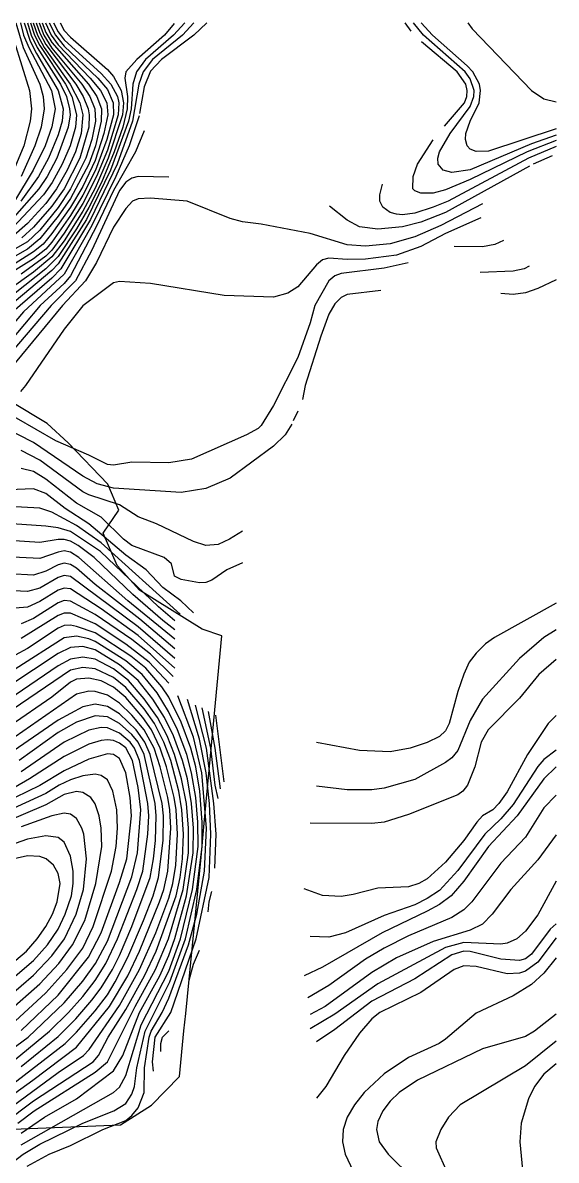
# Model space of a CAD drawing. Header units: metres. Extents: x -65 to 517, y -36 to 397.
# Drawn here: x 386.6 to 516.7, y 120 to 397.5 of the extents above; entities that cross this region are included whole.
import ezdxf

# ---------------------------------------------------------------- set-up
doc = ezdxf.new("R2010")
doc.units = ezdxf.units.M
for name, color, linetype in [('CONTOURS_1M', 3, 'Continuous'), ('CONTOURS_5M_INDEX', 4, 'Continuous'), ('SITE_BOUNDARY', 6, 'Continuous')]:
    doc.layers.add(name, color=color, linetype=linetype)

msp = doc.modelspace()

# ---------------------------------------------------------------- linework, layer by layer
at = {"layer": 'CONTOURS_1M'}
for points in [[(426.1, 397.49, 18), (423.37, 394.49, 18), (416.51, 388.49, 18), (414.32, 385.49, 18), (413.44, 382.49, 18), (413, 376.49, 18), (412.39, 373.49, 18), (407.99, 361.49, 18), (402.11, 349.49, 18), (395.22, 338.65, 18), (393.72, 337.07, 18), (377.22, 323.29, 18)], [(388.45, 397.49, 8), (389.44, 394.49, 8), (390.72, 391.92, 8), (396.99, 382.49, 8), (398.56, 379.49, 8), (399.71, 374.99, 8), (399.45, 371.99, 8), (398.14, 367.49, 8), (396.22, 362.99, 8), (393.74, 358.49, 8), (391.64, 355.49, 8), (381.81, 344.99, 8)], [(393.05, 397.49, 14), (394.55, 394.49, 14), (396.72, 391.77, 14), (404.91, 383.99, 14), (407.22, 381.23, 14), (408.65, 377.99, 14), (408.73, 374.99, 14), (407.07, 368.99, 14), (404.31, 361.49, 14), (401.22, 355.41, 14), (398.22, 350.43, 14), (393.72, 343.92, 14), (392.22, 342.23, 14), (389.22, 339.89, 14), (383.22, 336.12, 14)], [(395.68, 397.49, 16), (396.72, 395.62, 16), (398.22, 393.97, 16), (407.22, 386.08, 16), (408.72, 384.35, 16), (410.59, 380.99, 16), (411.13, 377.99, 16), (410.89, 374.99, 16), (407.44, 364.49, 16), (404.22, 357.17, 16), (401.22, 351.52, 16), (396.72, 344.32, 16), (393.72, 340.36, 16), (389.22, 336.67, 16), (383.22, 332.34, 16)], [(389.15, 397.49, 9), (390.19, 394.49, 9), (391.81, 391.49, 9), (398.19, 382.49, 9), (400.55, 377.99, 9), (401.26, 374.99, 9), (400.83, 370.49, 9), (399.44, 365.99, 9), (397.43, 361.49, 9), (394.82, 356.99, 9), (392.22, 353.43, 9), (387.72, 348.49, 9), (383.78, 344.99, 9)], [(387.75, 397.49, 7), (388.65, 394.49, 7), (390.09, 391.49, 7), (395.79, 382.49, 7), (397.23, 379.49, 7), (398.03, 376.49, 7), (398.12, 374.99, 7), (397.68, 371.99, 7), (394.92, 364.49, 7), (392.55, 359.99, 7), (390.55, 356.99, 7), (383.94, 349.49, 7)], [(428.35, 397.49, 19), (425.52, 394.49, 19), (418.25, 388.49, 19), (415.96, 385.49, 19), (414.9, 382.49, 19), (413.33, 373.49, 19), (409.58, 362.99, 19), (403.14, 349.49, 19), (395.9, 337.49, 19), (393.72, 335.21, 19), (384.16, 326.99, 19)], [(390.56, 397.49, 11), (391.74, 394.49, 11), (393.72, 391.32, 11), (400.97, 382.49, 11), (402.96, 379.49, 11), (404.15, 376.49, 11), (404.3, 373.49, 11), (403.43, 368.99, 11), (402, 364.49, 11), (398.22, 356.93, 11), (395.22, 352.44, 11), (390.72, 346.92, 11), (387.72, 344.07, 11), (384.72, 342.3, 11)], [(391.33, 397.49, 12), (392.22, 395.15, 12), (393.72, 392.69, 12), (402.62, 382.49, 12), (404.69, 379.49, 12), (405.78, 376.49, 12), (405.73, 373.49, 12), (404.3, 367.49, 12), (402.72, 363, 12), (398.22, 354.64, 12), (395.22, 350.28, 12), (390.72, 344.74, 12), (387.72, 342.27, 12), (384.72, 340.57, 12)], [(392.12, 397.49, 13), (393.5, 394.49, 13), (395.22, 392.09, 13), (403.07, 383.99, 13), (405.58, 380.99, 13), (407.08, 377.99, 13), (407.36, 374.99, 13), (406.35, 370.49, 13), (404.22, 363.85, 13), (401.22, 357.55, 13), (398.22, 352.5, 13), (393.72, 346.11, 13), (391.53, 343.49, 13), (389.22, 341.57, 13), (384.72, 338.77, 13)], [(423.55, 397.31, 17), (421.14, 394.49, 17), (414.38, 388.49, 17), (411.75, 385.49, 17), (411.51, 383.99, 17), (412.15, 379.49, 17), (412.07, 376.49, 17), (411.01, 371.99, 17), (408.89, 365.99, 17), (405.77, 358.49, 17), (402.72, 352.39, 17), (399.72, 347.21, 17), (395.22, 340.47, 17), (392.22, 337.48, 17), (384.72, 331.53, 17)], [(384.92, 397.49, 4), (386.68, 391.49, 4), (390.75, 382.49, 4), (391.59, 379.49, 4), (391.83, 376.49, 4), (391.06, 371.99, 4), (389.54, 367.49, 4), (386.16, 359.99, 4)], [(386.92, 397.49, 6), (388.43, 392.99, 6), (389.94, 389.99, 6), (395.26, 380.99, 6), (396.44, 376.49, 6), (396.18, 373.49, 6), (395.22, 370.12, 6), (392.86, 364.49, 6), (390.41, 359.99, 6), (386.15, 353.99, 6)], [(516.72, 370.09, 19), (510.72, 367.97, 19), (495.72, 361.62, 19), (491.22, 360.98, 19), (489.13, 361.49, 19), (487.9, 362.99, 19), (487.85, 364.49, 19), (488.28, 365.99, 19), (490.81, 370.49, 19), (495.72, 377.09, 19), (496.62, 379.49, 19), (496.67, 380.99, 19), (495.72, 383.84, 19), (494.51, 385.49, 19), (484.37, 394.49, 19), (481.92, 397.49, 19)], [(516.72, 371.62, 18), (500.22, 366.19, 18), (497.22, 366.07, 18), (495.72, 366.63, 18), (494.96, 367.49, 18), (494.61, 368.99, 18), (494.7, 370.49, 18), (495.73, 373.49, 18), (497.94, 377.99, 18), (498.25, 380.99, 18), (497.98, 382.49, 18), (496.38, 385.49, 18), (495.02, 386.99, 18), (486.53, 394.49, 18), (483.77, 397.49, 18)], [(495.14, 397.49, 18), (496.21, 395.99, 18), (510.66, 380.99, 18), (513.72, 378.94, 18), (516.72, 378.21, 18)], [(384.48, 392.99, 3), (388.25, 380.99, 3), (388.69, 376.49, 3), (388.43, 373.49, 3), (386.86, 367.49, 3), (381.92, 355.49, 3)], [(416.22, 371.13, 21), (414.12, 365.99, 21), (408.72, 356.56, 21), (404.66, 347.99, 21), (398.22, 335.71, 21), (396.72, 333.87, 21), (390.85, 328.49, 21), (383.22, 319.37, 21)], [(516.72, 367.3, 21), (509.97, 364.49, 21), (490.34, 353.99, 21), (486.72, 352.47, 21), (482.22, 351.06, 21), (479.22, 350.66, 21), (477.72, 350.77, 21), (476.22, 351.2, 21), (474.42, 352.49, 21), (473.73, 353.99, 21), (473.69, 355.49, 21), (474.3, 358.07, 21)], [(515.75, 365.02, 22), (511.1, 362.99, 22)], [(510.23, 362.5, 22), (489.72, 351.16, 22), (483.72, 348.8, 22), (479.22, 347.68, 22), (473.22, 347.1, 22), (468.72, 347.66, 22), (465.72, 349.31, 22), (461.45, 352.72, 22)], [(422.22, 359.79, 22), (414.72, 360, 22), (413.22, 359.61, 22), (411.72, 358.59, 22), (410.22, 356.56, 22), (403.45, 341.99, 22), (399.43, 334.49, 22), (393.48, 328.49, 22), (383.22, 316.42, 22)], [(498.72, 353.34, 23), (488.53, 347.99, 23), (482.22, 345.28, 23), (476.22, 343.56, 23), (470.22, 342.96, 23), (465.72, 343.31, 23), (456.72, 346.04, 23), (444.72, 348.37, 23), (440.22, 348.9, 23), (437.22, 349.76, 23), (426.72, 353.97, 23), (417.72, 354.68, 23), (414.72, 354.5, 23), (413.38, 353.99, 23), (411.72, 352.2, 23), (408.72, 347.59, 23), (404.6, 338.99, 23), (401.91, 334.49, 23), (396.29, 328.49, 23), (384.72, 314.53, 23)], [(498.34, 349.87, 24), (489.72, 346.05, 24), (483.72, 342.88, 24), (477.72, 340.81, 24), (470.22, 339.83, 24), (465.72, 339.73, 24), (461.22, 340.04, 24), (459.72, 339.61, 24), (458.22, 338.45, 24), (453.72, 333.03, 24), (451.21, 331.49, 24), (447.72, 330.58, 24), (435.72, 330.91, 24), (417.72, 333.89, 24), (410.22, 334.37, 24), (408.72, 334.01, 24), (401.22, 328.39, 24), (396.72, 322.71, 24), (387.28, 308.99, 24), (386.07, 307.49, 24)], [(510.08, 338.13, 26), (508.89, 337.49, 26), (506.22, 336.87, 26), (498.18, 336.54, 26)], [(516.72, 334.73, 27), (512.22, 332.62, 27), (509.22, 331.61, 27), (506.22, 331.2, 27), (503.17, 331.43, 27)], [(473.93, 332.19, 26), (465.72, 331.22, 26), (464.22, 330.47, 26), (462.72, 328.94, 26), (461.22, 326.41, 26), (459.27, 320.99, 26), (455.49, 308.99, 26), (454.8, 305.56, 26)], [(453.72, 302.76, 26), (452.56, 300.33, 26)], [(452.22, 299.56, 26), (450.57, 296.99, 26), (447.72, 294.22, 26), (437.22, 286.38, 26), (431.22, 283.9, 26), (425.22, 282.89, 26), (408.72, 283.91, 26), (404.7, 284.99, 26), (401.22, 286.87, 26), (389.22, 295.05, 26), (381.72, 298.92, 26)], [(440.22, 273.45, 27), (437.02, 271.49, 27), (434.22, 270.21, 27), (431.22, 269.92, 27), (428.22, 270.95, 27), (419.22, 275.26, 27), (414.72, 276.98, 27), (410.22, 279.89, 27), (402.72, 282.32, 27), (401.22, 283.08, 27), (390.72, 290.77, 27), (386.22, 293.1, 27)], [(440.22, 265.7, 28), (436.34, 263.99, 28), (432.72, 261.51, 28), (431.22, 260.92, 28), (429.72, 260.84, 28), (425.22, 261.63, 28), (423.62, 262.49, 28), (422.84, 265.49, 28), (421.1, 266.99, 28), (413.16, 269.99, 28), (411.14, 271.49, 28), (405.72, 276.85, 28), (399.72, 280.28, 28), (392.22, 286.15, 28), (389.22, 287.99, 28), (386.22, 288.7, 28)], [(428.2, 253.49, 29), (425.15, 256.49, 29), (420.72, 259.72, 29), (416.68, 263.99, 29), (411.72, 267.61, 29), (402.72, 275.21, 29), (396.94, 278.99, 29), (392.22, 282.61, 29), (389.22, 283.75, 29), (383.22, 283.56, 29)], [(423.72, 251.61, 31), (419.69, 254.99, 31), (405.59, 268.49, 31), (398.22, 273.4, 31), (395.22, 274.26, 31), (392.22, 274.67, 31), (375.72, 275.79, 31)], [(423.72, 249.38, 32), (420.72, 251.63, 32), (413.44, 257.99, 32), (404.02, 266.99, 32), (400.13, 269.99, 32), (398.22, 271.04, 32), (396.72, 271.44, 32), (395.22, 271.4, 32), (390.72, 270.72, 32), (375.72, 271.67, 32)], [(423.72, 247.11, 33), (412.22, 256.49, 33), (400.24, 266.99, 33), (398.22, 268.29, 33), (396.72, 268.62, 33), (395.22, 268.35, 33), (390.72, 266.77, 33), (375.72, 267.53, 33)], [(423.72, 244.76, 34), (415.14, 251.99, 34), (404.22, 260.45, 34), (399.72, 264.42, 34), (398.22, 265.33, 34), (396.72, 265.63, 34), (395.22, 265.27, 34), (392.22, 263.67, 34), (389.22, 262.73, 34), (377.22, 263.35, 34)], [(423.72, 240, 36), (414.72, 247.98, 36), (405.72, 254.53, 36), (398.22, 259.38, 36), (396.72, 259.57, 36), (395.22, 259.08, 36), (390.72, 256.27, 36), (387.72, 254.9, 36), (384.72, 254.66, 36)], [(423.26, 238.03, 37), (417.72, 243.42, 37), (413.22, 246.98, 37), (404.22, 253.08, 37), (398.22, 256.4, 37), (396.72, 256.51, 37), (395.22, 255.97, 37), (389.22, 252.14, 37), (386.22, 250.84, 37)], [(422.22, 236.4, 38), (417.44, 241.49, 38), (411.72, 245.9, 38), (404.22, 250.82, 38), (398.22, 253.44, 38), (396.72, 253.46, 38), (395.22, 252.86, 38), (386.22, 247.26, 38)], [(383.22, 118.8, 39), (386.67, 121.49, 39), (390.72, 123.88, 39), (401.22, 129.05, 39), (408.83, 131.99, 39), (411.72, 133.85, 39), (413.22, 136.07, 39), (413.81, 137.99, 39), (414.42, 142.49, 39), (416.47, 151.49, 39), (422.48, 163.49, 39), (426.28, 173.99, 39), (429.08, 185.99, 39), (430.38, 196.49, 39), (430.35, 202.49, 39), (429.75, 209.99, 39), (428.78, 215.99, 39), (427.62, 220.49, 39), (425.22, 226.82, 39), (422.22, 232.99, 39), (420.52, 235.49, 39), (416.65, 239.99, 39), (412.94, 242.99, 39), (404.22, 248.63, 39), (399.72, 250.21, 39), (398.22, 250.55, 39), (396.72, 250.42, 39), (395.22, 249.75, 39), (387.72, 244.8, 39), (384.72, 243.17, 39)], [(516.72, 249.36, 31), (513.72, 247.49, 31), (507.72, 242.38, 31), (498.74, 232.49, 31), (495.72, 227.25, 31), (492.72, 219.95, 31), (491.22, 218.15, 31), (489.72, 217, 31), (482.22, 212.83, 31), (474.72, 210.71, 31), (471.72, 210.35, 31), (465.72, 210.35, 31), (458.22, 211.24, 31)], [(386.22, 126.57, 41), (391.87, 130.49, 41), (399.72, 134.95, 41), (408.72, 141.81, 41), (410.97, 145.49, 41), (415.06, 155.99, 41), (420.04, 164.99, 41), (422.22, 169.9, 41), (423.72, 174.09, 41), (426.57, 184.49, 41), (428.19, 194.99, 41), (428.25, 200.99, 41), (427.78, 206.99, 41), (426.74, 212.99, 41), (425.58, 217.49, 41), (423.36, 223.49, 41), (421.18, 227.99, 41), (418.29, 232.49, 41), (414.71, 236.99, 41), (410.22, 240.86, 41), (404.22, 244.48, 41), (401.22, 245.35, 41), (398.22, 245.07, 41), (395.22, 243.58, 41), (383.22, 235.66, 41)], [(385.42, 128.99, 42), (389.37, 131.99, 42), (404.22, 141.44, 42), (407.22, 143.98, 42), (414.01, 157.49, 42), (418.96, 166.49, 42), (422.15, 173.99, 42), (425.71, 185.99, 42), (427, 194.99, 42), (427.04, 200.99, 42), (426.55, 206.99, 42), (425.35, 212.99, 42), (423.62, 218.99, 42), (421.84, 223.49, 42), (419.49, 227.99, 42), (416.22, 232.57, 42), (412.39, 236.99, 42), (408.72, 239.87, 42), (404.22, 242.19, 42), (401.22, 242.75, 42), (398.22, 242.23, 42), (395.22, 240.6, 42), (383.22, 232.4, 42)], [(516.72, 242.12, 32), (512.5, 238.49, 32), (507.72, 232.67, 32), (500.09, 224.99, 32), (498.39, 221.99, 32), (496.83, 215.99, 32), (495.1, 211.49, 32), (493.91, 209.99, 32), (492.72, 209.1, 32), (480.72, 204.34, 32), (474.72, 202.47, 32), (471.72, 202.17, 32), (456.72, 202.21, 32)], [(381.97, 128.99, 43), (389.22, 134.49, 43), (403.77, 143.99, 43), (405.1, 145.49, 43), (407.44, 149.99, 43), (411.72, 156.76, 43), (416.28, 164.99, 43), (419.11, 170.99, 43), (424, 184.49, 43), (425.02, 188.99, 43), (425.58, 193.49, 43), (425.76, 199.49, 43), (425.43, 205.49, 43), (424.66, 209.99, 43), (422.68, 217.49, 43), (421.01, 221.99, 43), (418.73, 226.49, 43), (416.22, 230.07, 43), (411.72, 235.35, 43), (408.72, 237.76, 43), (404.22, 239.85, 43), (401.22, 240.21, 43), (398.22, 239.56, 43), (367.94, 218.99, 43)], [(376.3, 127.49, 44), (395.22, 141.39, 44), (401.41, 145.49, 44), (402.8, 146.99, 44), (410.22, 157.73, 44), (415.05, 166.49, 44), (419.03, 175.49, 44), (422.22, 183.92, 44), (423.19, 187.49, 44), (423.93, 191.99, 44), (424.3, 199.49, 44), (424.02, 205.49, 44), (423.56, 208.49, 44), (421.67, 215.99, 44), (420.14, 220.49, 44), (417.97, 224.99, 44), (415.89, 227.99, 44), (411.72, 232.84, 44), (408.72, 235.36, 44), (405.72, 236.9, 44), (402.72, 237.55, 44), (399.72, 237.32, 44), (398.22, 236.61, 44), (393.72, 232.96, 44), (373.29, 218.99, 44)], [(387.69, 118.49, 38), (393.04, 121.49, 38), (398.22, 123.61, 38), (406.09, 127.49, 38), (411.72, 129.71, 38), (413.22, 130.89, 38), (414.72, 132.76, 38), (416.24, 136.49, 38), (416.25, 142.49, 38), (417.44, 149.99, 38), (417.94, 151.49, 38), (420.59, 155.99, 38), (422.22, 159.51, 38), (427.05, 172.49, 38), (429.04, 179.99, 38), (430.92, 190.49, 38), (431.42, 200.99, 38), (430.23, 214.49, 38), (428.22, 223.23, 38), (424.4, 233.31, 38)], [(383.39, 137.99, 46), (396.93, 148.49, 46), (399.72, 151.22, 46), (404.22, 156.39, 46), (407.22, 160.32, 46), (409.16, 163.49, 46), (412.26, 169.49, 46), (416.04, 178.49, 46), (418.41, 184.49, 46), (419.73, 188.99, 46), (420.82, 197.99, 46), (420.9, 203.99, 46), (420.61, 206.99, 46), (417.67, 218.99, 46), (416.37, 221.99, 46), (414.24, 224.99, 46), (410.22, 228.91, 46), (407.22, 230.66, 46), (404.22, 231.21, 46), (401.22, 230.62, 46), (395.22, 227.36, 46), (383.22, 219.07, 46)], [(418.47, 141.73, 37), (418.23, 143.99, 37), (418.87, 149.99, 37), (422.74, 155.99, 37), (428.91, 173.99, 37), (432.05, 188.99, 37), (432.49, 199.49, 37), (432.11, 206.99, 37), (431.29, 214.49, 37), (429.72, 222.68, 37), (426.79, 232.42, 37)], [(433.44, 191.21, 36), (433.74, 199.49, 36), (433.23, 206.99, 36), (431.38, 220.49, 36), (428.75, 230.99, 36)], [(386.22, 142.85, 47), (395.22, 150.19, 47), (399.56, 154.49, 47), (403.44, 158.99, 47), (405.72, 162.03, 47), (408.47, 166.49, 47), (410.22, 169.89, 47), (413.19, 176.99, 47), (417.65, 188.99, 47), (418.49, 193.49, 47), (418.93, 197.99, 47), (419.13, 203.99, 47), (418.88, 206.99, 47), (416.17, 218.99, 47), (414.72, 221.94, 47), (413.22, 223.84, 47), (410.22, 226.5, 47), (407.22, 228.15, 47), (404.22, 228.37, 47), (399.72, 226.82, 47), (395.22, 224.3, 47), (385.68, 217.49, 47)], [(434.84, 210.61, 34), (433.53, 220.49, 34), (431.92, 229.49, 34)], [(435.72, 212.27, 33), (433.65, 228.56, 33)], [(516.72, 228.46, 33), (514.78, 226.49, 33), (509.74, 218.99, 33), (504.72, 209.89, 33), (502.73, 206.99, 33), (501.25, 205.49, 33), (498.72, 203.96, 33), (497.36, 202.49, 33), (494.22, 197.95, 33), (489.72, 192.7, 33), (485.22, 188.66, 33), (483.23, 187.49, 33), (480.72, 186.69, 33), (473.22, 186.32, 33), (467.22, 184.77, 33), (464.22, 184.36, 33), (459.72, 184.59, 33), (455.22, 186.17, 33)], [(384.72, 144.57, 48), (393.15, 151.49, 48), (397.75, 155.99, 48), (401.22, 159.96, 48), (404.22, 163.85, 48), (406.88, 167.99, 48), (409.73, 173.99, 48), (414.43, 185.99, 48), (415.88, 190.49, 48), (417.11, 199.49, 48), (417.32, 203.99, 48), (417.13, 206.99, 48), (415.1, 217.49, 48), (413.86, 220.49, 48), (412.76, 221.99, 48), (410.22, 224.16, 48), (407.22, 225.47, 48), (405.72, 225.58, 48), (402.72, 224.9, 48), (396.72, 222.01, 48), (386.22, 214.75, 48)], [(374.22, 140.03, 49), (387.93, 149.99, 49), (396.72, 158.34, 49), (401.22, 163.69, 49), (404.35, 167.99, 49), (407.22, 173.39, 49), (413.22, 189.08, 49), (414.59, 194.99, 49), (415.4, 205.49, 49), (414.72, 210.91, 49), (413.39, 217.49, 49), (411.72, 220.57, 49), (410.22, 221.73, 49), (408.72, 222.35, 49), (407.22, 222.55, 49), (405.72, 222.41, 49), (402.72, 221.47, 49), (396.72, 218.5, 49), (388.22, 212.99, 49), (375.11, 205.49, 49)], [(516.72, 219.99, 34), (513.72, 217.73, 34), (512.22, 216.03, 34), (506.22, 206.75, 34), (503.22, 203.28, 34), (499.33, 199.49, 34), (492.72, 190.67, 34), (488.22, 185.81, 34), (485.22, 183.81, 34), (482.22, 182.3, 34), (474.72, 179.66, 34), (465.34, 175.49, 34), (461.22, 174.43, 34), (456.72, 174.57, 34)], [(384.72, 153.9, 51), (392.22, 160.82, 51), (397.33, 166.49, 51), (401.22, 171.72, 51), (403.75, 176.99, 51), (408.21, 190.49, 51), (409.34, 196.49, 51), (409.71, 200.99, 51), (409.5, 205.49, 51), (408.54, 209.99, 51), (407.22, 212.76, 51), (405.72, 213.87, 51), (404.22, 214.17, 51), (401.22, 213.73, 51), (398.22, 212.79, 51), (395.48, 211.49, 51), (392.22, 209.41, 51), (380.25, 203.99, 51)], [(383.22, 156.32, 52), (390.72, 163.01, 52), (395.38, 167.99, 52), (398.76, 172.49, 52), (401.7, 178.49, 52), (404.43, 187.49, 52), (405.84, 196.49, 52), (405.74, 200.99, 52), (405.19, 203.99, 52), (404.22, 206.94, 52), (403.19, 208.49, 52), (401.22, 209.72, 52), (399.72, 209.95, 52), (396.72, 209.22, 52), (392.22, 206.65, 52), (381.72, 202.23, 52)], [(516.72, 209.06, 36), (513.72, 205.93, 36), (509.22, 198.83, 36), (503.22, 192.48, 36), (496.15, 182.99, 36), (494.22, 181.05, 36), (491.22, 179.22, 36), (480.72, 174.73, 36), (474.72, 171.75, 36), (470.22, 169.04, 36), (461.22, 162.61, 36), (456.13, 159.58, 36)], [(383.22, 159.89, 53), (389.22, 165.15, 53), (393.72, 169.85, 53), (396.75, 173.99, 53), (399.64, 179.99, 53), (401.39, 185.99, 53), (402.1, 193.49, 53), (401.49, 199.49, 53), (401.03, 200.99, 53), (399.72, 203.31, 53), (398.22, 204.41, 53), (396.72, 204.67, 53), (393.72, 204.01, 53), (386.22, 201.28, 53)], [(380.22, 161.09, 54), (389.22, 168.7, 54), (392.64, 172.49, 54), (395.22, 176.39, 54), (396.97, 179.99, 54), (398.44, 184.49, 54), (398.91, 187.49, 54), (398.89, 190.49, 54), (398.22, 194.17, 54), (396.72, 197.55, 54), (395.22, 198.75, 54), (392.22, 199.12, 54), (387.72, 198.28, 54), (384.72, 197.21, 54)], [(516.72, 199.4, 37), (512.22, 193.3, 37), (505.68, 185.99, 37), (501.11, 179.99, 37), (498.72, 177.56, 37), (495.72, 176.1, 37), (486.72, 173.37, 37), (477.72, 169.32, 37), (471.72, 165.79, 37), (460.37, 157.49, 37), (456.72, 155.53, 37)], [(516.72, 188.06, 38), (512.22, 179.85, 38), (509.22, 175.85, 38), (507.11, 173.99, 38), (504.72, 172.97, 38), (503.22, 172.7, 38), (494.22, 173.06, 38), (489.72, 171.84, 38), (473.22, 163, 38), (462.72, 155.58, 38), (456.72, 152, 38)], [(431.84, 180.61, 36), (432.05, 182.99, 36), (432.72, 185.54, 36)], [(516.72, 177.67, 39), (515.22, 176.32, 39), (510.72, 170.29, 39), (509.22, 169.15, 39), (507.72, 168.67, 39), (503.22, 169.01, 39), (495.72, 170.93, 39), (494.22, 170.95, 39), (491.22, 170.06, 39), (482.22, 164.21, 39), (471.72, 158.79, 39), (462.72, 151.9, 39), (458.22, 148.9, 39)], [(427.14, 163.91, 36), (428.22, 167.8, 36), (429.72, 171.2, 36)], [(516.72, 169.33, 41), (513.72, 165.61, 41), (510.72, 162.85, 41), (506.22, 160.07, 41), (497.22, 155.87, 41), (489.72, 149.52, 41), (488.13, 148.49, 41), (480.72, 145, 41), (474.72, 141.09, 41), (469.86, 136.49, 41), (467.52, 133.49, 41), (465.72, 130.49, 41), (464.73, 127.49, 41), (464.59, 124.49, 41), (465.27, 121.49, 41), (467.22, 117.28, 41)], [(516.72, 155.65, 42), (511.4, 151.49, 42), (509.22, 150.18, 42), (498.72, 147.19, 42), (482.88, 139.49, 42), (478.4, 136.49, 42), (476.22, 134.38, 42), (474.43, 131.99, 42), (473.22, 129.42, 42), (472.88, 127.49, 42), (473.53, 124.49, 42), (475.74, 121.49, 42), (481.72, 115.49, 42)], [(420.24, 146.51, 36), (420.26, 148.49, 36), (420.7, 149.99, 36), (422.22, 151.51, 36)], [(516.72, 149.02, 43), (509.22, 143.03, 43), (493.32, 133.49, 43), (490.41, 130.49, 43), (488.59, 127.49, 43), (487.38, 124.49, 43), (487.41, 122.99, 43), (490.11, 116.99, 43)], [(516.72, 143.48, 44), (513.68, 140.99, 44), (511.42, 137.99, 44), (509.92, 134.99, 44), (508.15, 128.99, 44), (507.87, 124.49, 44), (509, 112.49, 44)]]:
    msp.add_polyline3d(points, dxfattribs=at)
at = {"layer": 'CONTOURS_5M_INDEX'}
for points in [[(386.04, 397.49, 5), (386.81, 394.49, 5), (388.07, 391.49, 5), (393.61, 380.99, 5), (394.49, 376.49, 5), (393.72, 372.07, 5), (392.03, 367.49, 5), (389.1, 361.49, 5), (384.57, 353.99, 5)], [(394.12, 397.49, 15), (395.22, 395.27, 15), (396.72, 393.35, 15), (405.72, 385.08, 15), (408.11, 382.49, 15), (409.66, 379.49, 15), (409.99, 377.99, 15), (409.88, 374.99, 15), (407.22, 366.4, 15), (404.61, 359.99, 15), (401.22, 353.42, 15), (396.72, 346.15, 15), (393.72, 342, 15), (392.22, 340.53, 15), (386.22, 336.16, 15)], [(389.86, 397.49, 10), (390.72, 394.97, 10), (392.22, 392.2, 10), (399.5, 382.49, 10), (401.35, 379.49, 10), (402.55, 376.49, 10), (402.81, 374.99, 10), (402.69, 371.99, 10), (400.54, 364.49, 10), (396.68, 356.99, 10), (393.72, 352.78, 10), (389.22, 347.59, 10), (386.35, 344.99, 10)], [(431.47, 397.49, 20), (428.33, 394.49, 20), (420.4, 388.49, 20), (417.72, 385.66, 20), (416.22, 381.82, 20), (415.06, 375.33, 20)], [(481.31, 395.41, 20), (479.84, 397.49, 20)], [(489.46, 372.25, 20), (494.35, 377.99, 20), (494.91, 379.49, 20), (495.02, 380.99, 20), (494.68, 382.49, 20), (492.55, 385.49, 20), (483.87, 392.84, 20)], [(414.96, 374.75, 20), (412.55, 367.49, 20), (409.32, 359.99, 20), (403.43, 347.99, 20), (396.72, 336.17, 20), (386.78, 326.99, 20), (380.22, 319.3, 20)], [(516.72, 368.76, 20), (509.65, 365.99, 20), (495.72, 359.26, 20), (489.72, 356.72, 20), (486.72, 355.88, 20), (483.72, 355.92, 20), (482.22, 356.5, 20), (481.75, 356.99, 20), (481.79, 359.99, 20), (482.86, 362.99, 20), (486.68, 368.95, 20)], [(503.86, 344.35, 25), (501.72, 343.41, 25), (498.72, 342.81, 25), (491.82, 342.89, 25)], [(480.62, 338.88, 25), (474.72, 337.6, 25), (464.22, 336.3, 25), (462.72, 335.75, 25), (461.25, 334.49, 25), (457.86, 328.49, 25), (456.72, 324.28, 25), (453.72, 315.79, 25), (447.72, 304.1, 25), (444.72, 299.24, 25), (443.99, 298.49, 25), (441.17, 296.99, 25), (427.75, 290.99, 25), (422.22, 290.15, 25), (413.22, 290.25, 25), (408.72, 289.58, 25), (407.22, 289.72, 25), (402.72, 292.02, 25), (394.68, 295.49, 25), (380.22, 303.79, 25)], [(424.96, 253.23, 30), (405.72, 270.57, 30), (399.72, 274.82, 30), (393.72, 278.07, 30), (390.72, 279.03, 30), (374.22, 279.98, 30)], [(423.72, 242.38, 35), (414.72, 250.15, 35), (398.22, 262.36, 35), (396.72, 262.61, 35), (395.22, 262.18, 35), (390.72, 259.56, 35), (387.72, 258.7, 35), (377.22, 259.22, 35)], [(516.72, 255.9, 30), (501.67, 247.49, 30), (499.5, 245.99, 30), (497.22, 243.72, 30), (495.51, 241.49, 30), (494.22, 238.6, 30), (492.72, 234.35, 30), (490.62, 226.49, 30), (489.72, 224.7, 30), (488.22, 223.33, 30), (485.22, 221.9, 30), (481.06, 220.49, 30), (476.22, 219.6, 30), (468.72, 219.97, 30), (458.22, 221.87, 30)], [(386.22, 123.7, 40), (408.7, 136.49, 40), (410.22, 137.83, 40), (411.72, 140.68, 40), (415.47, 152.99, 40), (422.22, 166.09, 40), (425.03, 173.99, 40), (428, 185.99, 40), (429.35, 196.49, 40), (429.29, 202.49, 40), (428.78, 208.49, 40), (427.78, 214.49, 40), (426.61, 218.99, 40), (424.31, 224.99, 40), (422.11, 229.49, 40), (419.34, 233.99, 40), (415.73, 238.49, 40), (411.72, 241.82, 40), (404.22, 246.56, 40), (402.72, 247.21, 40), (399.72, 247.82, 40), (396.72, 247.44, 40), (384.72, 239.78, 40)], [(372.29, 127.49, 45), (389.07, 139.49, 45), (399.72, 147.58, 45), (407.74, 157.49, 45), (412.21, 164.99, 45), (415.04, 170.99, 45), (419.96, 182.99, 45), (420.98, 185.99, 45), (421.97, 190.49, 45), (422.68, 200.99, 45), (422.48, 205.49, 45), (422, 208.49, 45), (420.14, 215.99, 45), (418.63, 220.49, 45), (416.22, 224.97, 45), (413.22, 228.6, 45), (410.22, 231.51, 45), (407.22, 233.41, 45), (404.22, 234.3, 45), (402.72, 234.4, 45), (399.72, 233.71, 45), (382.85, 221.99, 45)], [(434.22, 208.25, 35), (433.53, 211.49, 35), (432.43, 220.49, 35), (430.36, 230.35, 35)], [(386.22, 151.65, 50), (395.22, 160.26, 50), (402.66, 169.49, 50), (405.71, 175.49, 50), (410.22, 187.74, 50), (411.98, 193.49, 50), (413.15, 203.99, 50), (412.82, 208.49, 50), (411.76, 214.49, 50), (410.22, 218.01, 50), (408.72, 218.99, 50), (407.22, 219.12, 50), (402.72, 217.86, 50), (396.72, 214.96, 50), (390.72, 211.4, 50), (381.72, 206.99, 50)], [(516.72, 215.96, 35), (513.72, 212.99, 35), (507.2, 203.99, 35), (500.16, 196.49, 35), (494.22, 188.03, 35), (491.06, 184.49, 35), (488.22, 182.4, 35), (485.22, 180.71, 35), (474.24, 175.49, 35), (459.72, 167.04, 35), (455.22, 164.93, 35)], [(380.22, 164.91, 55), (387.51, 170.99, 55), (390.14, 173.99, 55), (392.22, 177.02, 55), (393.83, 179.99, 55), (394.99, 182.99, 55), (395.69, 187.49, 55), (395.22, 189.91, 55), (394.07, 191.99, 55), (392.33, 193.49, 55), (390.72, 194.06, 55), (387.72, 194.23, 55), (384.48, 193.49, 55)], [(516.72, 174.2, 40), (512.22, 168.3, 40), (509.22, 166.07, 40), (507.72, 165.6, 40), (504.72, 165.47, 40), (497.22, 167.21, 40), (494.22, 167.42, 40), (491.84, 166.49, 40), (483.72, 160.86, 40), (473.68, 155.99, 40), (471.71, 154.49, 40), (468.72, 150.95, 40), (464.99, 145.49, 40), (460.55, 137.99, 40), (458.22, 135.14, 40)]]:
    msp.add_polyline3d(points, dxfattribs=at)
at = {"layer": 'SITE_BOUNDARY'}
msp.add_polyline3d([(317.61, 124.87, 0), (410.39, 128.64, 0), (418, 133.44, 0), (421.39, 136.9, 0), (424.82, 140.39, 0), (425.92, 151.56, 0), (426.33, 155.78, 0), (430.07, 193.94, 0), (430.85, 202.24, 0), (433.59, 231.57, 0), (433.59, 231.57, 0), (435.18, 247.9, 0), (430.37, 249.52, 0), (415.08, 259.07, 0), (409.63, 265.06, 0), (406.24, 272.94, 0), (410.05, 278.61, 0), (407.38, 284.91, 0), (397.65, 295.02, 0), (392.55, 299.72, 0), (375.31, 310.06, 0)], dxfattribs=at)

doc.saveas('drawing.dxf')
